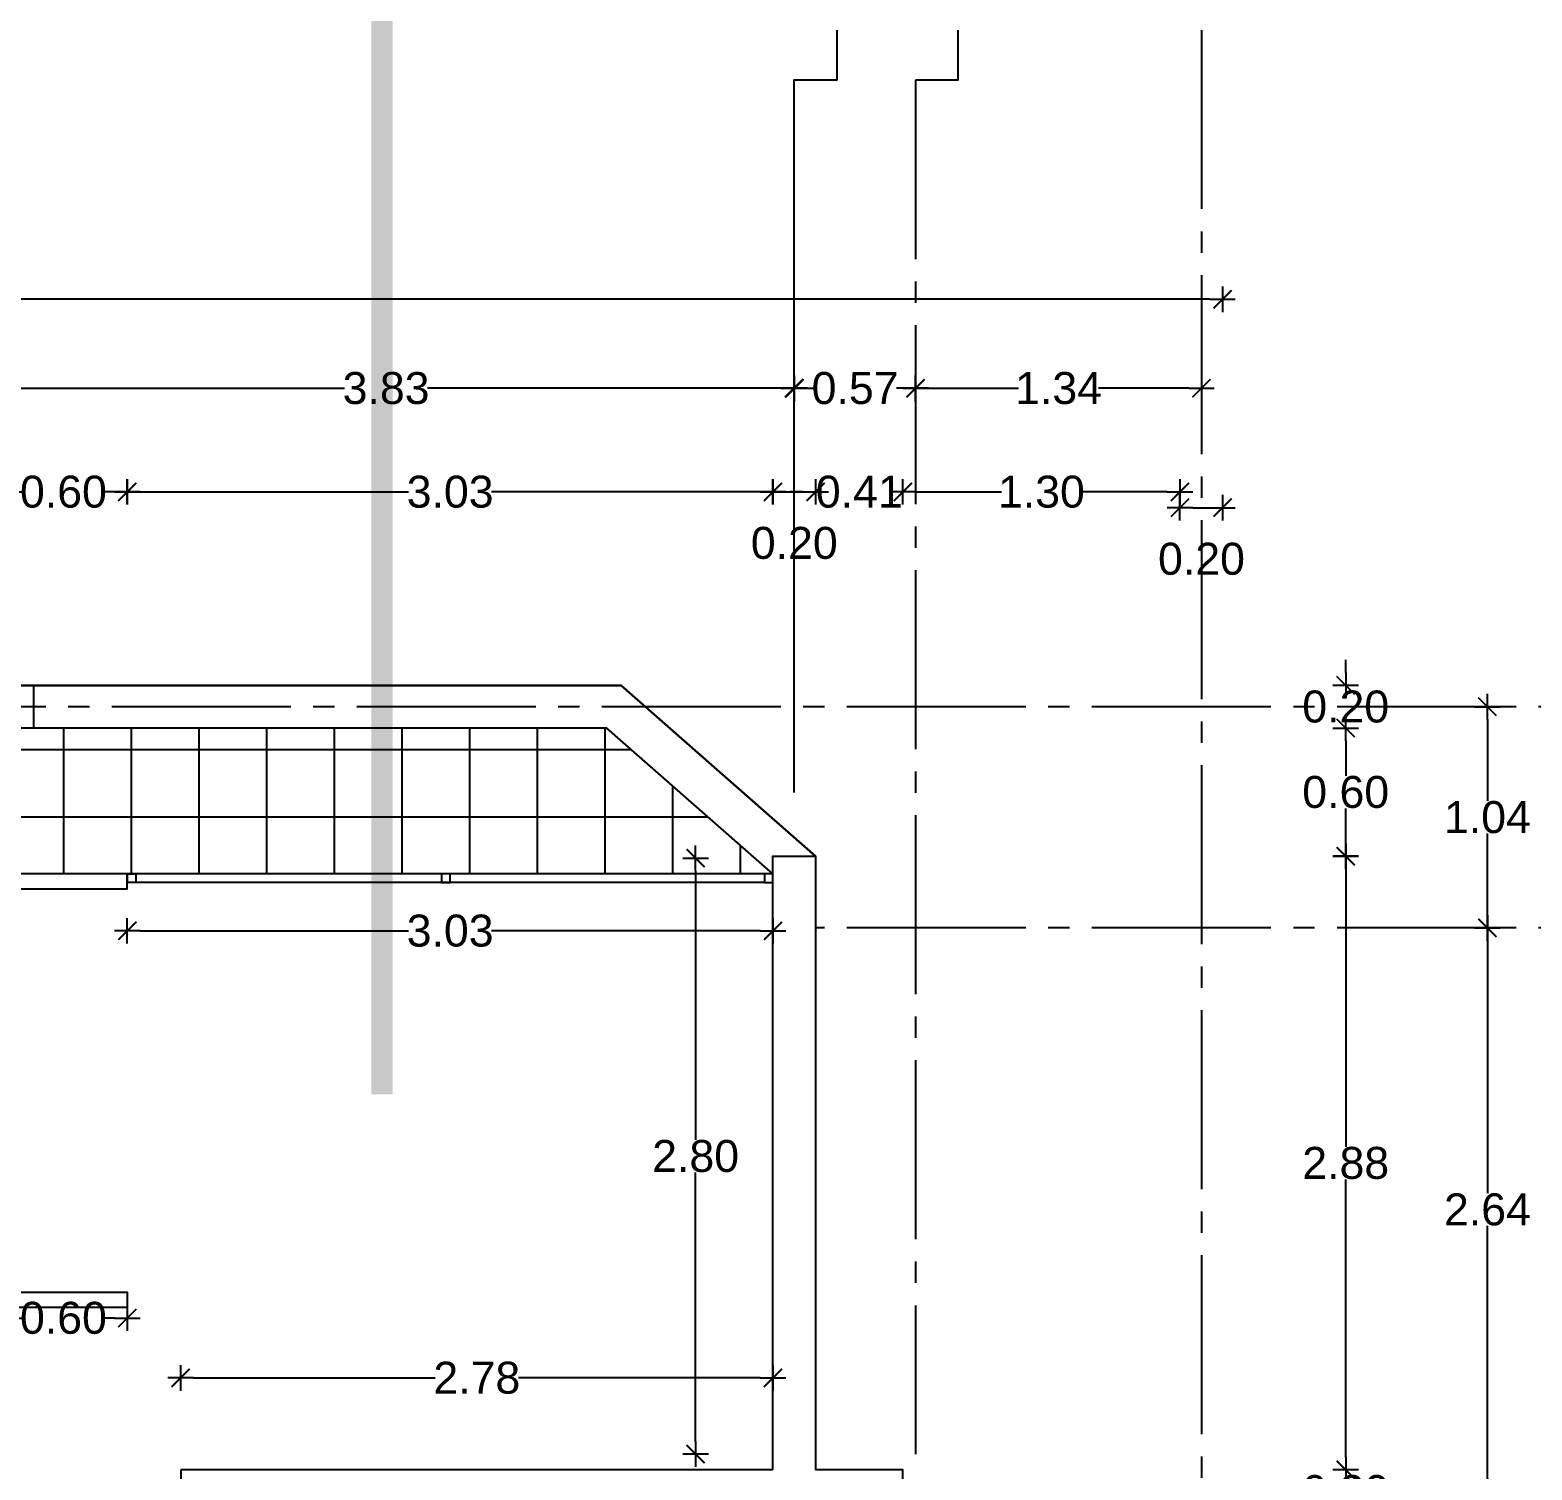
# Model space of a CAD drawing. Header units: millimetres. Extents: x 1217 to 2428, y 234 to 644.
# Drawn here: x 2361.4 to 2368.45, y 491.48 to 498.24 of the extents above; entities that cross this region are included whole.
import ezdxf

# ---------------------------------------------------------------- set-up
doc = ezdxf.new("R2010")
doc.units = ezdxf.units.MM
doc.linetypes.add('ACAD_ISO04W100', pattern=[30, 24, -3, 0, -3])
doc.linetypes.add('DASHDOTX2', pattern=[0.84, 0.4, -0.2, 0.04, -0.2])
doc.layers.get('0').update_dxf_attribs({"lineweight": 5})
for name, color, linetype in [('0.1', 251, 'Continuous'), ('0.2', 2, 'Continuous'), ('0.3', 6, 'Continuous'), ('CORTES', 30, 'Continuous'), ('COTAS', 252, 'Continuous'), ('COTAS INTERIORES', 3, 'Continuous'), ('EJES', 8, 'Continuous'), ('MUROS', 7, 'Continuous')]:
    doc.layers.add(name, color=color, linetype=linetype)
doc.styles.add('INTERARQ', font='arial.ttf')
doc.dimstyles.new('ESCALA_1-50', dxfattribs={"dimtxt": 0.15, "dimasz": 0.06, "dimexe": 0.18, "dimexo": 0.0625, "dimgap": 0, "dimtad": 0, "dimtih": 1, "dimtoh": 1, "dimzin": 0, "dimdsep": 46, "dimtxsty": 'INTERARQ', "dimblk": 'DIMTICK', "dimcen": 0, "dimse1": 1, "dimse2": 1, "dimclrd": 256, "dimclre": 1, "dimclrt": 2, "dimadec": 0, "dimazin": 0, "dimtfac": 4.5, "dimtofl": 0, "dimtmove": 2, "dimatfit": 3, "dimldrblk": 'DIMTICK', "dimfxl": 1, "dimtolj": 1, "dimtzin": 0, "dimarcsym": 0})

# ---------------------------------------------------------------- blocks, each defined once
blk = doc.blocks.new('DIMTICK')
at = {"color": 1}
for p, q in [((-1, 0), (1, 0)), ((0, 1), (0, -1))]:
    blk.add_line(p, q, dxfattribs=at)
at = {"color": 3, "const_width": 0.141}
blk.add_lwpolyline([(0.71, 0.71), (-0.71, -0.71)], dxfattribs=at)
blk = doc.blocks.new('*D297')
at = {"layer": 'COTAS', "lineweight": -2, "ltscale": 3, "transparency": 16777216}
for p, q in [((2361.3185, 496.0718), (2361.3637, 496.0718)), ((2361.7981, 496.0718), (2361.7528, 496.0718))]:
    blk.add_line(p, q, dxfattribs=at)
at = {"layer": 'DEFPOINTS', "color": 0, "ltscale": 3, "transparency": 16777216}
for p in [(2361.8581, 496.0718), (2361.2585, 494.7463), (2361.8581, 494.6134)]:
    blk.add_point(p, dxfattribs=at)
at = {"layer": 'COTAS', "lineweight": -2, "ltscale": 3, "transparency": 16777216, "xscale": 0.06, "yscale": 0.06, "zscale": 0.06, "rotation": 180}
blk.add_blockref('DIMTICK', (2361.2585, 496.0718), dxfattribs=at)
at = {"layer": 'COTAS', "lineweight": -2, "ltscale": 3, "transparency": 16777216, "xscale": 0.06, "yscale": 0.06, "zscale": 0.06}
blk.add_blockref('DIMTICK', (2361.8581, 496.0718), dxfattribs=at)
at = {"layer": 'COTAS', "color": 2, "ltscale": 3, "transparency": 16777216, "insert": (2361.5583, 496.0718), "char_height": 0.15, "attachment_point": 5, "style": 'INTERARQ'}
blk.add_mtext('\\A1;0.60', dxfattribs=at)
blk = doc.blocks.new('*D298')
at = {"layer": 'COTAS', "lineweight": -2, "ltscale": 3, "transparency": 16777216}
for p, q in [((2361.9181, 496.0718), (2363.1785, 496.0718)), ((2364.8284, 496.0718), (2363.568, 496.0718))]:
    blk.add_line(p, q, dxfattribs=at)
at = {"layer": 'DEFPOINTS', "color": 0, "ltscale": 3, "transparency": 16777216}
for p in [(2364.8884, 496.0718), (2364.8884, 494.7463), (2361.8581, 494.6134)]:
    blk.add_point(p, dxfattribs=at)
at = {"layer": 'COTAS', "lineweight": -2, "ltscale": 3, "transparency": 16777216, "xscale": 0.06, "yscale": 0.06, "zscale": 0.06, "rotation": 180}
blk.add_blockref('DIMTICK', (2361.8581, 496.0718), dxfattribs=at)
at = {"layer": 'COTAS', "lineweight": -2, "ltscale": 3, "transparency": 16777216, "xscale": 0.06, "yscale": 0.06, "zscale": 0.06}
blk.add_blockref('DIMTICK', (2364.8884, 496.0718), dxfattribs=at)
at = {"layer": 'COTAS', "color": 2, "ltscale": 3, "transparency": 16777216, "insert": (2363.3732, 496.0718), "char_height": 0.15, "attachment_point": 5, "style": 'INTERARQ'}
blk.add_mtext('\\A1;3.03', dxfattribs=at)
blk = doc.blocks.new('*D299')
at = {"layer": 'COTAS', "lineweight": -2, "ltscale": 3, "transparency": 16777216}
blk.add_line((2364.9484, 496.0718), (2365.0284, 496.0718), dxfattribs=at)
at = {"layer": 'DEFPOINTS', "color": 0, "ltscale": 3, "transparency": 16777216}
for p in [(2365.0884, 496.0718), (2364.8884, 494.7463), (2365.0884, 494.7463)]:
    blk.add_point(p, dxfattribs=at)
at = {"layer": 'COTAS', "lineweight": -2, "ltscale": 3, "transparency": 16777216, "xscale": 0.06, "yscale": 0.06, "zscale": 0.06, "rotation": 180}
blk.add_blockref('DIMTICK', (2364.8884, 496.0718), dxfattribs=at)
at = {"layer": 'COTAS', "lineweight": -2, "ltscale": 3, "transparency": 16777216, "xscale": 0.06, "yscale": 0.06, "zscale": 0.06}
blk.add_blockref('DIMTICK', (2365.0884, 496.0718), dxfattribs=at)
at = {"layer": 'COTAS', "color": 2, "ltscale": 3, "transparency": 16777216, "insert": (2364.9884, 495.8312), "char_height": 0.15, "attachment_point": 5, "style": 'INTERARQ'}
blk.add_mtext('\\A1;0.20', dxfattribs=at)
blk = doc.blocks.new('*D300')
at = {"layer": 'COTAS', "lineweight": -2, "ltscale": 3, "transparency": 16777216}
for p, q in [((2365.0284, 496.0718), (2364.9684, 496.0718)), ((2365.5583, 496.0718), (2365.6183, 496.0718))]:
    blk.add_line(p, q, dxfattribs=at)
at = {"layer": 'DEFPOINTS', "color": 0, "ltscale": 3, "transparency": 16777216}
for p in [(2365.4983, 496.0718), (2365.0884, 494.7463), (2365.4983, 491.7763)]:
    blk.add_point(p, dxfattribs=at)
at = {"layer": 'COTAS', "lineweight": -2, "ltscale": 3, "transparency": 16777216, "xscale": 0.06, "yscale": 0.06, "zscale": 0.06}
blk.add_blockref('DIMTICK', (2365.0884, 496.0718), dxfattribs=at)
at = {"layer": 'COTAS', "lineweight": -2, "ltscale": 3, "transparency": 16777216, "xscale": 0.06, "yscale": 0.06, "zscale": 0.06, "rotation": 180}
blk.add_blockref('DIMTICK', (2365.4983, 496.0718), dxfattribs=at)
at = {"layer": 'COTAS', "color": 2, "ltscale": 3, "transparency": 16777216, "insert": (2365.2934, 496.0718), "char_height": 0.15, "attachment_point": 5, "style": 'INTERARQ'}
blk.add_mtext('\\A1;0.41', dxfattribs=at)
blk = doc.blocks.new('*D301')
at = {"layer": 'COTAS', "lineweight": -2, "ltscale": 3, "transparency": 16777216}
for p, q in [((2365.5583, 496.0718), (2365.9608, 496.0718)), ((2366.7383, 496.0718), (2366.3358, 496.0718))]:
    blk.add_line(p, q, dxfattribs=at)
at = {"layer": 'DEFPOINTS', "color": 0, "ltscale": 3, "transparency": 16777216}
for p in [(2366.7983, 496.0718), (2365.4983, 491.7763), (2366.7983, 491.5763)]:
    blk.add_point(p, dxfattribs=at)
at = {"layer": 'COTAS', "lineweight": -2, "ltscale": 3, "transparency": 16777216, "xscale": 0.06, "yscale": 0.06, "zscale": 0.06, "rotation": 180}
blk.add_blockref('DIMTICK', (2365.4983, 496.0718), dxfattribs=at)
at = {"layer": 'COTAS', "lineweight": -2, "ltscale": 3, "transparency": 16777216, "xscale": 0.06, "yscale": 0.06, "zscale": 0.06}
blk.add_blockref('DIMTICK', (2366.7983, 496.0718), dxfattribs=at)
at = {"layer": 'COTAS', "color": 2, "ltscale": 3, "transparency": 16777216, "insert": (2366.1483, 496.0718), "char_height": 0.15, "attachment_point": 5, "style": 'INTERARQ'}
blk.add_mtext('\\A1;1.30', dxfattribs=at)
blk = doc.blocks.new('*D302')
at = {"layer": 'COTAS', "lineweight": -2, "ltscale": 3, "transparency": 16777216}
blk.add_line((2366.8583, 495.9975), (2366.9383, 495.9975), dxfattribs=at)
at = {"layer": 'DEFPOINTS', "color": 0, "ltscale": 3, "transparency": 16777216}
for p in [(2366.9983, 495.9975), (2366.9983, 491.7019), (2366.7983, 491.5019)]:
    blk.add_point(p, dxfattribs=at)
at = {"layer": 'COTAS', "lineweight": -2, "ltscale": 3, "transparency": 16777216, "xscale": 0.06, "yscale": 0.06, "zscale": 0.06, "rotation": 180}
blk.add_blockref('DIMTICK', (2366.7983, 495.9975), dxfattribs=at)
at = {"layer": 'COTAS', "lineweight": -2, "ltscale": 3, "transparency": 16777216, "xscale": 0.06, "yscale": 0.06, "zscale": 0.06}
blk.add_blockref('DIMTICK', (2366.9983, 495.9975), dxfattribs=at)
at = {"layer": 'COTAS', "color": 2, "ltscale": 3, "transparency": 16777216, "insert": (2366.8995, 495.7568), "char_height": 0.15, "attachment_point": 5, "style": 'INTERARQ'}
blk.add_mtext('\\A1;0.20', dxfattribs=at)
blk = doc.blocks.new('*D309')
at = {"layer": 'COTAS', "lineweight": -2, "ltscale": 3, "transparency": 16777216}
for p, q in [((2361.2185, 496.5582), (2362.8778, 496.5582)), ((2364.9268, 496.5582), (2363.2674, 496.5582))]:
    blk.add_line(p, q, dxfattribs=at)
at = {"layer": 'DEFPOINTS', "color": 0, "ltscale": 3, "transparency": 16777216}
for p in [(2364.9868, 496.5582), (2361.1585, 495.4484), (2364.9868, 495.2271, 0)]:
    blk.add_point(p, dxfattribs=at)
at = {"layer": 'COTAS', "lineweight": -2, "ltscale": 3, "transparency": 16777216, "xscale": 0.06, "yscale": 0.06, "zscale": 0.06, "rotation": 180}
blk.add_blockref('DIMTICK', (2361.1585, 496.5582), dxfattribs=at)
at = {"layer": 'COTAS', "lineweight": -2, "ltscale": 3, "transparency": 16777216, "xscale": 0.06, "yscale": 0.06, "zscale": 0.06}
blk.add_blockref('DIMTICK', (2364.9868, 496.5582), dxfattribs=at)
at = {"layer": 'COTAS', "color": 2, "ltscale": 3, "transparency": 16777216, "insert": (2363.0726, 496.5582), "char_height": 0.15, "attachment_point": 5, "style": 'INTERARQ'}
blk.add_mtext('\\A1;3.83', dxfattribs=at)
blk = doc.blocks.new('*D310')
at = {"layer": 'COTAS', "lineweight": -2, "ltscale": 3, "transparency": 16777216}
for p, q in [((2365.0496, 496.5582), (2365.0789, 496.5582)), ((2365.498, 496.5582), (2365.4686, 496.5582))]:
    blk.add_line(p, q, dxfattribs=at)
at = {"layer": 'DEFPOINTS', "color": 0, "ltscale": 3, "transparency": 16777216}
for p in [(2365.558, 496.5582), (2364.9896, 495.4484), (2365.558, 495.4484, 0)]:
    blk.add_point(p, dxfattribs=at)
at = {"layer": 'COTAS', "lineweight": -2, "ltscale": 3, "transparency": 16777216, "xscale": 0.06, "yscale": 0.06, "zscale": 0.06, "rotation": 180}
blk.add_blockref('DIMTICK', (2364.9896, 496.5582), dxfattribs=at)
at = {"layer": 'COTAS', "lineweight": -2, "ltscale": 3, "transparency": 16777216, "xscale": 0.06, "yscale": 0.06, "zscale": 0.06}
blk.add_blockref('DIMTICK', (2365.558, 496.5582), dxfattribs=at)
at = {"layer": 'COTAS', "color": 2, "ltscale": 3, "transparency": 16777216, "insert": (2365.2738, 496.5582), "char_height": 0.15, "attachment_point": 5, "style": 'INTERARQ'}
blk.add_mtext('\\A1;0.57', dxfattribs=at)
blk = doc.blocks.new('*D311')
at = {"layer": 'COTAS', "lineweight": -2, "ltscale": 3, "transparency": 16777216}
for p, q in [((2365.618, 496.5582), (2366.0413, 496.5582)), ((2366.8395, 496.5582), (2366.4162, 496.5582))]:
    blk.add_line(p, q, dxfattribs=at)
at = {"layer": 'DEFPOINTS', "color": 0, "ltscale": 3, "transparency": 16777216}
for p in [(2366.8995, 496.5582), (2365.558, 495.4484, 0), (2366.8995, 495.4483)]:
    blk.add_point(p, dxfattribs=at)
at = {"layer": 'COTAS', "lineweight": -2, "ltscale": 3, "transparency": 16777216, "xscale": 0.06, "yscale": 0.06, "zscale": 0.06, "rotation": 180}
blk.add_blockref('DIMTICK', (2365.558, 496.5582), dxfattribs=at)
at = {"layer": 'COTAS', "lineweight": -2, "ltscale": 3, "transparency": 16777216, "xscale": 0.06, "yscale": 0.06, "zscale": 0.06}
blk.add_blockref('DIMTICK', (2366.8995, 496.5582), dxfattribs=at)
at = {"layer": 'COTAS', "color": 2, "ltscale": 3, "transparency": 16777216, "insert": (2366.2287, 496.5582), "char_height": 0.15, "attachment_point": 5, "style": 'INTERARQ'}
blk.add_mtext('\\A1;1.34', dxfattribs=at)
blk = doc.blocks.new('*D312')
at = {"layer": 'COTAS', "lineweight": -2, "ltscale": 3, "transparency": 16777216}
for p, q in [((2352.9384, 496.9757), (2359.6931, 496.9757)), ((2366.9383, 496.9757), (2360.1836, 496.9757))]:
    blk.add_line(p, q, dxfattribs=at)
at = {"layer": 'DEFPOINTS', "color": 0, "ltscale": 3, "transparency": 16777216}
for p in [(2366.9983, 496.9757), (2352.8784, 491.6775, 0), (2366.9983, 491.6776, 0)]:
    blk.add_point(p, dxfattribs=at)
at = {"layer": 'COTAS', "lineweight": -2, "ltscale": 3, "transparency": 16777216, "xscale": 0.06, "yscale": 0.06, "zscale": 0.06, "rotation": 180}
blk.add_blockref('DIMTICK', (2352.8784, 496.9757), dxfattribs=at)
at = {"layer": 'COTAS', "lineweight": -2, "ltscale": 3, "transparency": 16777216, "xscale": 0.06, "yscale": 0.06, "zscale": 0.06}
blk.add_blockref('DIMTICK', (2366.9983, 496.9757), dxfattribs=at)
at = {"layer": 'COTAS', "color": 2, "ltscale": 3, "transparency": 16777216, "insert": (2359.9384, 496.9757), "char_height": 0.15, "attachment_point": 5, "style": 'INTERARQ'}
blk.add_mtext('\\A1;14.12', dxfattribs=at)
blk = doc.blocks.new('*D602')
at = {"layer": 'COTAS', "lineweight": -2, "ltscale": 3, "transparency": 16777216}
for p, q in [((2367.5764, 491.5408), (2367.5764, 491.6008)), ((2367.5764, 491.2208), (2367.5764, 491.1608))]:
    blk.add_line(p, q, dxfattribs=at)
at = {"layer": 'DEFPOINTS', "color": 0, "ltscale": 3, "transparency": 16777216}
for p in [(2365.2934, 491.4808), (2367.5764, 491.4808), (2365.2597, 491.2808, 0)]:
    blk.add_point(p, dxfattribs=at)
at = {"layer": 'COTAS', "lineweight": -2, "ltscale": 3, "transparency": 16777216, "xscale": 0.06, "yscale": 0.06, "zscale": 0.06}
for p, rotation in [((2367.5764, 491.4808), 270), ((2367.5764, 491.2808), 90)]:
    blk.add_blockref('DIMTICK', p, dxfattribs=dict(at, rotation=rotation))
at = {"layer": 'COTAS', "color": 2, "ltscale": 3, "transparency": 16777216, "insert": (2367.5764, 491.3808), "char_height": 0.15, "attachment_point": 5, "style": 'INTERARQ'}
blk.add_mtext('\\A1;0.20', dxfattribs=at)
blk = doc.blocks.new('*D603')
at = {"layer": 'COTAS', "lineweight": -2, "ltscale": 3, "transparency": 16777216}
for p, q in [((2367.5764, 494.3013), (2367.5764, 492.9977)), ((2367.5764, 491.5408), (2367.5764, 492.8445))]:
    blk.add_line(p, q, dxfattribs=at)
at = {"layer": 'DEFPOINTS', "color": 0, "ltscale": 3, "transparency": 16777216}
for p in [(2365.0997, 494.3613), (2367.5764, 494.3613), (2365.2934, 491.4808, 0)]:
    blk.add_point(p, dxfattribs=at)
at = {"layer": 'COTAS', "lineweight": -2, "ltscale": 3, "transparency": 16777216, "xscale": 0.06, "yscale": 0.06, "zscale": 0.06}
for p, rotation in [((2367.5764, 494.3613), 90), ((2367.5764, 491.4808), 270)]:
    blk.add_blockref('DIMTICK', p, dxfattribs=dict(at, rotation=rotation))
at = {"layer": 'COTAS', "color": 2, "ltscale": 3, "transparency": 16777216, "insert": (2367.5764, 492.9211), "char_height": 0.15, "attachment_point": 5, "style": 'INTERARQ'}
blk.add_mtext('\\A1;2.88', dxfattribs=at)
blk = doc.blocks.new('*D324')
at = {"layer": 'COTAS', "lineweight": -2, "ltscale": 3, "transparency": 16777216}
for p, q in [((2367.5764, 494.9033), (2367.5764, 494.7389)), ((2367.5764, 494.4213), (2367.5764, 494.5857))]:
    blk.add_line(p, q, dxfattribs=at)
at = {"layer": 'DEFPOINTS', "color": 0, "ltscale": 3, "transparency": 16777216}
for p in [(2364.2035, 494.9633), (2367.5764, 494.9633), (2365.0884, 494.3613)]:
    blk.add_point(p, dxfattribs=at)
at = {"layer": 'COTAS', "lineweight": -2, "ltscale": 3, "transparency": 16777216, "xscale": 0.06, "yscale": 0.06, "zscale": 0.06}
for p, rotation in [((2367.5764, 494.9633), 90), ((2367.5764, 494.3613), 270)]:
    blk.add_blockref('DIMTICK', p, dxfattribs=dict(at, rotation=rotation))
at = {"layer": 'COTAS', "color": 2, "ltscale": 3, "transparency": 16777216, "insert": (2367.5764, 494.6623), "char_height": 0.15, "attachment_point": 5, "style": 'INTERARQ'}
blk.add_mtext('\\A1;0.60', dxfattribs=at)
blk = doc.blocks.new('*D325')
at = {"layer": 'COTAS', "lineweight": -2, "ltscale": 3, "transparency": 16777216}
for p, q in [((2367.5764, 495.2233), (2367.5764, 495.2833)), ((2367.5764, 494.9033), (2367.5764, 494.8433))]:
    blk.add_line(p, q, dxfattribs=at)
at = {"layer": 'DEFPOINTS', "color": 0, "ltscale": 3, "transparency": 16777216}
for p in [(2364.2864, 495.1633), (2367.5764, 495.1633), (2364.2035, 494.9633)]:
    blk.add_point(p, dxfattribs=at)
at = {"layer": 'COTAS', "lineweight": -2, "ltscale": 3, "transparency": 16777216, "xscale": 0.06, "yscale": 0.06, "zscale": 0.06}
for p, rotation in [((2367.5764, 495.1633), 270), ((2367.5764, 494.9633), 90)]:
    blk.add_blockref('DIMTICK', p, dxfattribs=dict(at, rotation=rotation))
at = {"layer": 'COTAS', "color": 2, "ltscale": 3, "transparency": 16777216, "insert": (2367.5764, 495.0633), "char_height": 0.15, "attachment_point": 5, "style": 'INTERARQ'}
blk.add_mtext('\\A1;0.20', dxfattribs=at)
blk = doc.blocks.new('*D620')
at = {"layer": 'COTAS', "lineweight": -2, "ltscale": 3, "transparency": 16777216}
for p, q in [((2368.2415, 493.9652), (2368.2415, 492.7796)), ((2368.2415, 491.4408), (2368.2415, 492.6264))]:
    blk.add_line(p, q, dxfattribs=at)
at = {"layer": 'DEFPOINTS', "color": 0, "ltscale": 3, "transparency": 16777216}
for p in [(2366.8995, 494.0252), (2368.2415, 494.0252), (2366.9983, 491.3808, 0)]:
    blk.add_point(p, dxfattribs=at)
at = {"layer": 'COTAS', "lineweight": -2, "ltscale": 3, "transparency": 16777216, "xscale": 0.06, "yscale": 0.06, "zscale": 0.06}
for p, rotation in [((2368.2415, 494.0252), 90), ((2368.2415, 491.3808), 270)]:
    blk.add_blockref('DIMTICK', p, dxfattribs=dict(at, rotation=rotation))
at = {"layer": 'COTAS', "color": 2, "ltscale": 3, "transparency": 16777216, "insert": (2368.2415, 492.703), "char_height": 0.15, "attachment_point": 5, "style": 'INTERARQ'}
blk.add_mtext('\\A1;2.64', dxfattribs=at)
blk = doc.blocks.new('*D328')
at = {"layer": 'COTAS', "lineweight": -2, "ltscale": 3, "transparency": 16777216}
for p, q in [((2368.2415, 495.0033), (2368.2415, 494.6208)), ((2368.2415, 494.0852), (2368.2415, 494.4676))]:
    blk.add_line(p, q, dxfattribs=at)
at = {"layer": 'DEFPOINTS', "color": 0, "ltscale": 3, "transparency": 16777216}
for p in [(2365.558, 495.0633, 0), (2368.2415, 495.0633), (2366.8995, 494.0252)]:
    blk.add_point(p, dxfattribs=at)
at = {"layer": 'COTAS', "lineweight": -2, "ltscale": 3, "transparency": 16777216, "xscale": 0.06, "yscale": 0.06, "zscale": 0.06}
for p, rotation in [((2368.2415, 495.0633), 90), ((2368.2415, 494.0252), 270)]:
    blk.add_blockref('DIMTICK', p, dxfattribs=dict(at, rotation=rotation))
at = {"layer": 'COTAS', "color": 2, "ltscale": 3, "transparency": 16777216, "insert": (2368.2415, 494.5442), "char_height": 0.15, "attachment_point": 5, "style": 'INTERARQ'}
blk.add_mtext('\\A1;1.04', dxfattribs=at)
blk = doc.blocks.new('*D329')
at = {"layer": 'COTAS', "lineweight": -2, "ltscale": 3, "transparency": 16777216}
for p, q in [((2368.8564, 495.1033), (2368.8564, 478.9229)), ((2368.8564, 462.5893), (2368.8564, 478.7696))]:
    blk.add_line(p, q, dxfattribs=at)
at = {"layer": 'DEFPOINTS', "color": 0, "ltscale": 3, "transparency": 16777216}
for p in [(2364.1135, 495.1633, 0), (2368.8564, 495.1633), (2364.1135, 462.5293, 0)]:
    blk.add_point(p, dxfattribs=at)
at = {"layer": 'COTAS', "lineweight": -2, "ltscale": 3, "transparency": 16777216, "xscale": 0.06, "yscale": 0.06, "zscale": 0.06}
for p, rotation in [((2368.8564, 495.1633), 90), ((2368.8564, 462.5293), 270)]:
    blk.add_blockref('DIMTICK', p, dxfattribs=dict(at, rotation=rotation))
at = {"layer": 'COTAS', "color": 2, "ltscale": 3, "transparency": 16777216, "insert": (2368.8564, 478.8463), "char_height": 0.15, "attachment_point": 5, "style": 'INTERARQ'}
blk.add_mtext('\\A1;32.63', dxfattribs=at)
blk = doc.blocks.new('*D364')
at = {"layer": 'COTAS INTERIORES', "lineweight": -2, "ltscale": 3, "transparency": 16777216}
for p, q in [((2362.1685, 491.913), (2363.3022, 491.913)), ((2364.8284, 491.913), (2363.6947, 491.913))]:
    blk.add_line(p, q, dxfattribs=at)
at = {"layer": 'DEFPOINTS', "color": 0, "ltscale": 3, "transparency": 16777216}
for p in [(2364.8884, 491.913), (2362.1085, 491.5552, 0), (2364.8884, 491.5552, 0)]:
    blk.add_point(p, dxfattribs=at)
at = {"layer": 'COTAS INTERIORES', "lineweight": -2, "ltscale": 3, "transparency": 16777216, "xscale": 0.06, "yscale": 0.06, "zscale": 0.06, "rotation": 180}
blk.add_blockref('DIMTICK', (2362.1085, 491.913), dxfattribs=at)
at = {"layer": 'COTAS INTERIORES', "lineweight": -2, "ltscale": 3, "transparency": 16777216, "xscale": 0.06, "yscale": 0.06, "zscale": 0.06}
blk.add_blockref('DIMTICK', (2364.8884, 491.913), dxfattribs=at)
at = {"layer": 'COTAS INTERIORES', "color": 2, "ltscale": 3, "transparency": 16777216, "insert": (2363.4984, 491.913), "char_height": 0.15, "attachment_point": 5, "style": 'INTERARQ'}
blk.add_mtext('\\A1;2.78', dxfattribs=at)
blk = doc.blocks.new('*D365')
at = {"layer": 'COTAS INTERIORES', "lineweight": -2, "ltscale": 3, "transparency": 16777216}
for p, q in [((2364.5253, 494.2923), (2364.5253, 493.0303)), ((2364.5253, 491.6152), (2364.5253, 492.8771))]:
    blk.add_line(p, q, dxfattribs=at)
at = {"layer": 'DEFPOINTS', "color": 0, "ltscale": 3, "transparency": 16777216}
for p in [(2364.8136, 494.3523, 0), (2364.5253, 491.5552), (2365.1598, 491.5552, 0)]:
    blk.add_point(p, dxfattribs=at)
at = {"layer": 'COTAS INTERIORES', "lineweight": -2, "ltscale": 3, "transparency": 16777216, "xscale": 0.06, "yscale": 0.06, "zscale": 0.06}
for p, rotation in [((2364.5253, 494.3523), 90), ((2364.5253, 491.5552), 270)]:
    blk.add_blockref('DIMTICK', p, dxfattribs=dict(at, rotation=rotation))
at = {"layer": 'COTAS INTERIORES', "color": 2, "ltscale": 3, "transparency": 16777216, "insert": (2364.5253, 492.9537), "char_height": 0.15, "attachment_point": 5, "style": 'INTERARQ'}
blk.add_mtext('\\A1;2.80', dxfattribs=at)
blk = doc.blocks.new('*D366')
at = {"layer": 'COTAS INTERIORES', "lineweight": -2, "ltscale": 3, "transparency": 16777216}
for p, q in [((2361.3185, 492.1941), (2361.3637, 492.1941)), ((2361.7981, 492.1941), (2361.7528, 492.1941))]:
    blk.add_line(p, q, dxfattribs=at)
at = {"layer": 'DEFPOINTS', "color": 0, "ltscale": 3, "transparency": 16777216}
for p in [(2361.2585, 494.3223, 0), (2361.8581, 494.3223, 0), (2361.8581, 492.1941)]:
    blk.add_point(p, dxfattribs=at)
at = {"layer": 'COTAS INTERIORES', "lineweight": -2, "ltscale": 3, "transparency": 16777216, "xscale": 0.06, "yscale": 0.06, "zscale": 0.06, "rotation": 180}
blk.add_blockref('DIMTICK', (2361.2585, 492.1941), dxfattribs=at)
at = {"layer": 'COTAS INTERIORES', "lineweight": -2, "ltscale": 3, "transparency": 16777216, "xscale": 0.06, "yscale": 0.06, "zscale": 0.06}
blk.add_blockref('DIMTICK', (2361.8581, 492.1941), dxfattribs=at)
at = {"layer": 'COTAS INTERIORES', "color": 2, "ltscale": 3, "transparency": 16777216, "insert": (2361.5583, 492.1941), "char_height": 0.15, "attachment_point": 5, "style": 'INTERARQ'}
blk.add_mtext('\\A1;0.60', dxfattribs=at)
blk = doc.blocks.new('*D367')
at = {"layer": 'COTAS INTERIORES', "lineweight": -2, "ltscale": 3, "transparency": 16777216}
for p, q in [((2361.9181, 494.0115), (2363.1785, 494.0115)), ((2364.8284, 494.0115), (2363.568, 494.0115))]:
    blk.add_line(p, q, dxfattribs=at)
at = {"layer": 'DEFPOINTS', "color": 0, "ltscale": 3, "transparency": 16777216}
for p in [(2364.8884, 494.0115), (2364.8884, 493.8628, 0), (2361.8581, 493.7012, 0)]:
    blk.add_point(p, dxfattribs=at)
at = {"layer": 'COTAS INTERIORES', "lineweight": -2, "ltscale": 3, "transparency": 16777216, "xscale": 0.06, "yscale": 0.06, "zscale": 0.06, "rotation": 180}
blk.add_blockref('DIMTICK', (2361.8581, 494.0115), dxfattribs=at)
at = {"layer": 'COTAS INTERIORES', "lineweight": -2, "ltscale": 3, "transparency": 16777216, "xscale": 0.06, "yscale": 0.06, "zscale": 0.06}
blk.add_blockref('DIMTICK', (2364.8884, 494.0115), dxfattribs=at)
at = {"layer": 'COTAS INTERIORES', "color": 2, "ltscale": 3, "transparency": 16777216, "insert": (2363.3732, 494.0115), "char_height": 0.15, "attachment_point": 5, "style": 'INTERARQ'}
blk.add_mtext('\\A1;3.03', dxfattribs=at)

msp = doc.modelspace()

# ---------------------------------------------------------------- hatches: boundary and pattern name
at = {"layer": '0.1'}
h = msp.add_hatch(dxfattribs=at)
h.set_pattern_fill('NET', color=256, scale=0.099999, angle=-270, style=0)
h.set_pattern_definition([(90, (807.40966, -346.18826), (-0.31749764, 2e-16), []), (180, (807.40966, -346.18826), (-2e-16, -0.31749764), [])])
h.paths.add_polyline_path([(2364.1093, 494.96328), (2364.88838, 494.27844), (2364.86837, 494.27844), (2364.84838, 494.27844), (2362.0001, 494.27844), (2361.85813, 494.27844), (2361.25843, 494.27844), (2361.25846, 494.96328)])

# ---------------------------------------------------------------- linework, layer by layer
at = {"layer": '0.1', "ltscale": 3, "elevation": 0}
msp.add_lwpolyline([(2354.38846, 491.4808), (2354.38846, 494.36129), (2355.30082, 495.16328), (2358.41837, 495.16328), (2358.41837, 494.12515), (2361.05846, 494.14324), (2361.05846, 495.16328), (2364.17602, 495.16328), (2365.08838, 494.36129), (2365.08832, 491.48085)], dxfattribs=at)
at = {"layer": '0.1', "elevation": 0}
for points in [[(2364.84838, 494.27844), (2361.85813, 494.27844)], [(2364.84838, 494.27844), (2361.85813, 494.27844)], [(2364.84838, 494.23844), (2361.85813, 494.23844)], [(2364.84838, 494.23844), (2361.85813, 494.23844)]]:
    msp.add_lwpolyline(points, dxfattribs=at)
at = {"layer": '0.2', "elevation": 0}
for points in [[(2365.08838, 494.36129), (2364.17602, 495.16328), (2361.05846, 495.16328), (2361.05846, 494.36129)], [(2364.88838, 494.27844), (2364.1093, 494.96328), (2361.25846, 494.96328), (2361.25846, 494.36129)], [(2361.89813, 494.27844), (2361.89813, 494.23844), (2361.85813, 494.23844), (2361.85813, 494.27844), (2361.89813, 494.27844)], [(2363.33325, 494.27844), (2363.33325, 494.23844), (2363.37325, 494.23844), (2363.37325, 494.27844), (2363.33325, 494.27844)], [(2363.33325, 494.27844), (2363.33325, 494.23844), (2363.37325, 494.23844), (2363.37325, 494.27844), (2363.33325, 494.27844)], [(2364.84838, 494.27844), (2364.84838, 494.23844), (2364.88838, 494.23844), (2364.88838, 494.27844), (2364.84838, 494.27844)], [(2364.84838, 494.27844), (2364.84838, 494.23844), (2364.88838, 494.23844), (2364.88838, 494.27844), (2364.84838, 494.27844)]]:
    msp.add_lwpolyline(points, dxfattribs=at)
at = {"layer": '0.3', "elevation": 0}
for points in [[(2361.25846, 494.20844), (2361.85811, 494.20844), (2361.85811, 494.27844), (2361.25846, 494.27844)], [(2361.85814, 492.24428), (2361.85814, 492.31428), (2361.25854, 492.31425)], [(2361.25853, 492.24428), (2361.85814, 492.24428)]]:
    msp.add_lwpolyline(points, dxfattribs=at)
at = {"layer": 'CORTES', "color": 1, "linetype": 'DASHDOTX2', "ltscale": 1.5, "const_width": 0.1, "elevation": 0}
msp.add_lwpolyline([(2363.05294, 493.24439), (2363.05294, 499.124), (2363.05294, 499.124)], dxfattribs=at)
at = {"layer": 'COTAS', "ltscale": 3, "elevation": 0}
msp.add_lwpolyline([(2361.41953, 494.96328), (2361.41953, 495.16328)], dxfattribs=at)
at = {"layer": 'EJES', "ltscale": 3, "elevation": 0}
for points in [[(2365.18733, 498.23948), (2365.18733, 498.00355), (2364.98676, 498.00355), (2364.98676, 494.66074)], [(2365.75573, 498.23948), (2365.75573, 498.00355), (2365.55686, 498.00355)]]:
    msp.add_lwpolyline(points, dxfattribs=at)
at = {"layer": 'EJES', "linetype": 'ACAD_ISO04W100', "ltscale": 0.035, "elevation": 0}
for points in [[(2366.89951, 498.23949), (2366.89951, 490.85402)], [(2365.55796, 498.00355), (2365.55796, 491.55521)], [(2369.52562, 495.06328), (2350.42715, 495.06328)], [(2369.52562, 494.02517), (2365.08838, 494.02517)]]:
    msp.add_lwpolyline(points, dxfattribs=at)
at = {"layer": 'MUROS'}
msp.add_line((2365.08838, 494.36129, 0), (2365.08838, 491.48085, 0), dxfattribs=at)
at = {"layer": 'MUROS', "elevation": 0}
for points in [[(2364.88838, 494.36129), (2365.08838, 494.36129)], [(2364.88838, 491.48085), (2364.88838, 494.36129), (2365.08838, 494.36129)], [(2362.10848, 491.48085), (2362.10848, 491.28085), (2365.49834, 491.28084), (2365.49834, 491.48084), (2365.08838, 491.48085)], [(2364.88838, 491.48085), (2362.10848, 491.48085)]]:
    msp.add_lwpolyline(points, dxfattribs=at)

# ---------------------------------------------------------------- dimensions: what is measured, and where the dimension line sits
at = {"layer": 'COTAS', "ltscale": 3}
for base, p1, p2, picture, middle in [((2366.99833, 496.97567, 0), (2352.87842, 491.67755, 0), (2366.99833, 491.67756, 0), '*D312', (2359.93837, 496.97567, 0)), ((2364.98676, 496.55818), (2361.15846, 495.44835), (2364.98676, 495.22712, 0), '*D309', (2363.07261, 496.55818)), ((2365.55796, 496.55818), (2364.98956, 495.44835), (2365.55796, 495.44835, 0), '*D310', (2365.27376, 496.55818)), ((2366.89951, 496.55818), (2365.55796, 495.44835, 0), (2366.89951, 495.44835), '*D311', (2366.22874, 496.55818)), ((2361.85811, 496.07184), (2361.25846, 494.74625), (2361.85811, 494.61341), '*D297', (2361.55828, 496.07184)), ((2364.88838, 496.07184), (2361.85811, 494.61341), (2364.88838, 494.74625), '*D298', (2363.37324, 496.07184)), ((2365.49834, 496.07184), (2365.08838, 494.74625), (2365.49834, 491.77631), '*D300', (2365.29336, 496.07184)), ((2366.79833, 496.07184), (2365.49834, 491.77631), (2366.79833, 491.57631), '*D301', (2366.14833, 496.07184))]:
    dim = msp.add_linear_dim(base=base, p1=p1, p2=p2, dimstyle='ESCALA_1-50', dxfattribs=at)
    dim.commit()
    dim.dimension.update_dxf_attribs({"geometry": picture, "text_midpoint": middle})
for base, p1, p2, picture, middle in [((2365.08838, 496.07184), (2364.88838, 494.74625), (2365.08838, 494.74625), '*D299', (2364.98838, 495.83119)), ((2366.99833, 495.99748, 0), (2366.79832, 491.50194, 0), (2366.99833, 491.70195, 0), '*D302', (2366.89951, 495.75682, 0))]:
    dim = msp.add_linear_dim(base=base, p1=p1, p2=p2, dimstyle='ESCALA_1-50', dxfattribs=at)
    dim.commit()
    dim.dimension.update_dxf_attribs({"geometry": picture, "text_midpoint": middle, "dimtype": 160})
for base, p1, p2, picture, middle in [((2367.57641, 495.16328, 0), (2364.20354, 494.96328, 0), (2364.28638, 495.16328, 0), '*D325', (2367.57641, 495.06328, 0)), ((2368.85635, 495.16328), (2364.11354, 462.52928, 0), (2364.11354, 495.16328, 0), '*D329', (2368.85635, 478.84628)), ((2368.24149, 495.06328), (2366.89951, 494.02517), (2365.55796, 495.06328, 0), '*D328', (2368.24149, 494.54423)), ((2367.57641, 494.96328), (2365.08838, 494.36129), (2364.20354, 494.96328), '*D324', (2367.57641, 494.66228)), ((2367.57641, 494.36129), (2365.29336, 491.48085, 0), (2365.09969, 494.36129), '*D603', (2367.57641, 492.92107)), ((2368.24149, 494.02517), (2366.99833, 491.38083, 0), (2366.89951, 494.02517), '*D620', (2368.24149, 492.703)), ((2367.57641, 491.48085, 0), (2365.25971, 491.28084, 0), (2365.29336, 491.48085, 0), '*D602', (2367.57641, 491.38085, 0))]:
    dim = msp.add_linear_dim(base=base, p1=p1, p2=p2, angle=90, dimstyle='ESCALA_1-50', dxfattribs=at)
    dim.commit()
    dim.dimension.update_dxf_attribs({"geometry": picture, "text_midpoint": middle})
at = {"layer": 'COTAS INTERIORES', "ltscale": 3}
dim = msp.add_linear_dim(base=(2364.52526, 491.55517), p1=(2364.8136, 494.35226, 0), p2=(2365.15983, 491.55517, 0), angle=270, dimstyle='ESCALA_1-50', dxfattribs=at)
dim.commit()
dim.dimension.update_dxf_attribs({"geometry": '*D365', "text_midpoint": (2364.52526, 492.95372)})
for base, p1, p2, picture, middle in [((2361.85811, 492.19407), (2361.25846, 494.32226, 0), (2361.85811, 494.32226, 0), '*D366', (2361.55828, 492.19407)), ((2364.88838, 494.01149), (2361.85811, 493.70116, 0), (2364.88838, 493.86279, 0), '*D367', (2363.37324, 494.01149)), ((2364.88838, 491.91302), (2362.10848, 491.55517, 0), (2364.88838, 491.55517, 0), '*D364', (2363.49843, 491.91302))]:
    dim = msp.add_linear_dim(base=base, p1=p1, p2=p2, dimstyle='ESCALA_1-50', dxfattribs=at)
    dim.commit()
    dim.dimension.update_dxf_attribs({"geometry": picture, "text_midpoint": middle})

doc.saveas('drawing.dxf')
